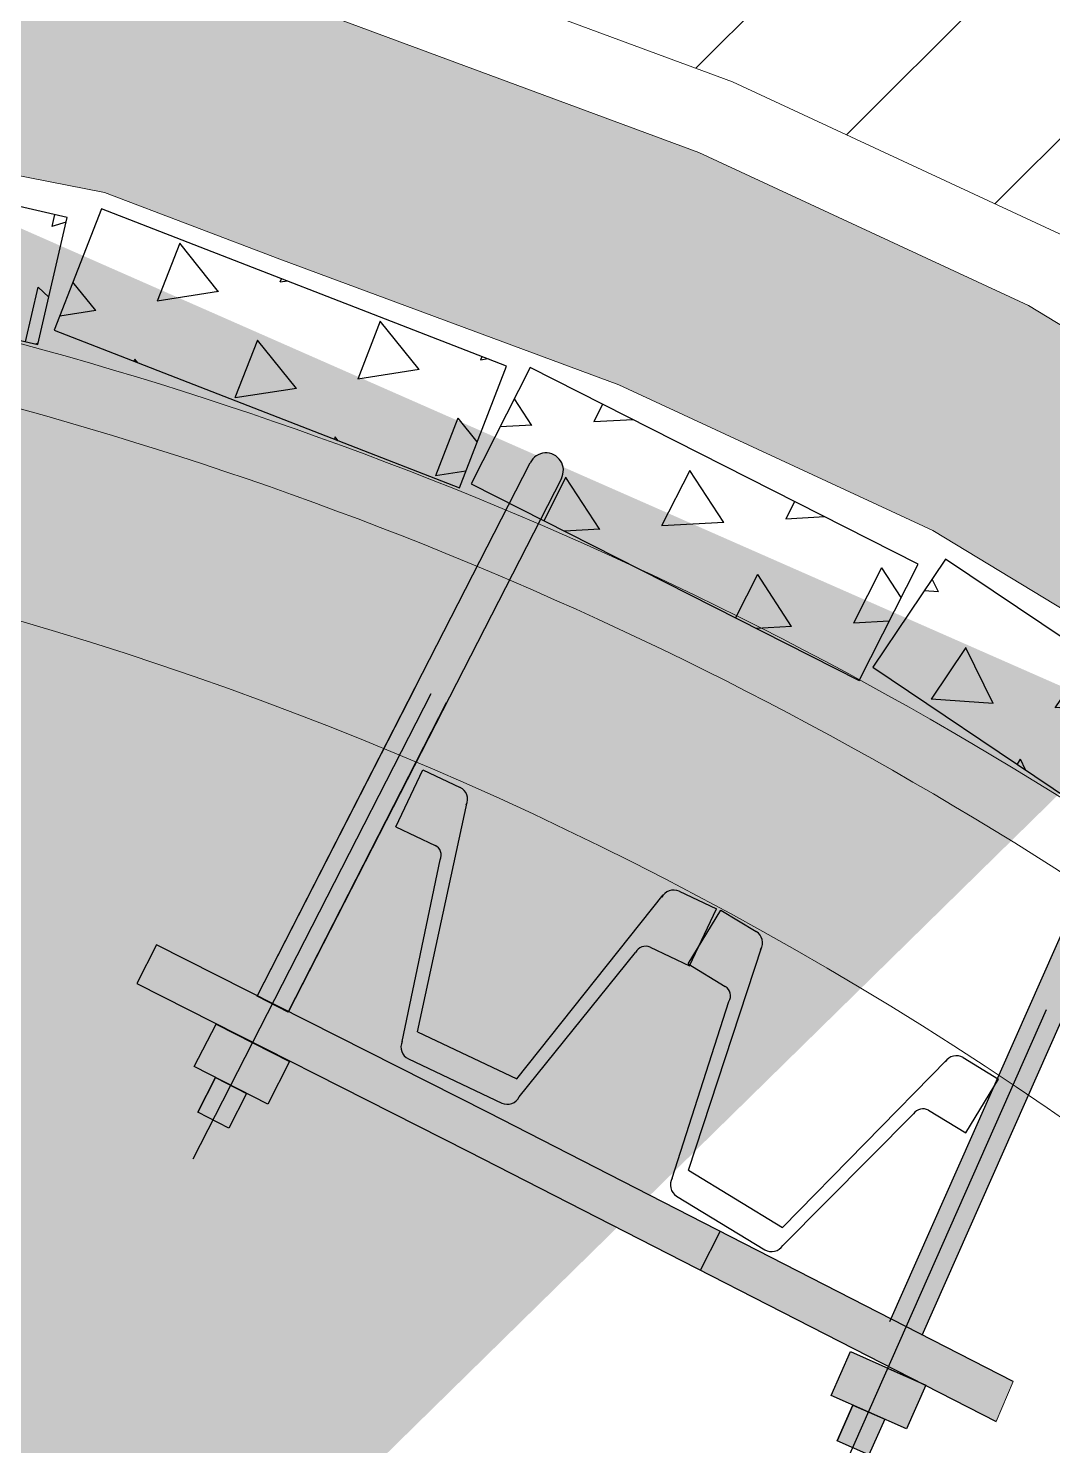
# Model space of a CAD drawing. Header units: millimetres. Extents: x -46762 to 217101, y -107409 to 31524.
# Drawn here: x 117664 to 118135, y -81734 to -81082 of the extents above; entities that cross this region are included whole.
import ezdxf

# ---------------------------------------------------------------- set-up
doc = ezdxf.new("R2010")
doc.units = ezdxf.units.MM

# ---------------------------------------------------------------- blocks, each defined once
blk = doc.blocks.new('затяж')
h = blk.add_hatch()
h.set_pattern_fill('TRIANG', scale=6, style=0)
h.set_pattern_definition([(59.99999999999999, (-60928.14965484699, 7032.150187674619), (-28.5749897581405, 49.49334591314033), [28.575, -28.575]), (120, (-60928.14965484699, 7032.150187674619), (-57.14998975814051, 5.913140350699564e-06), [28.57499999999999, -28.57499999999999]), (0, (-60942.43715484699, 7056.896887674618), (28.575, 49.49334), [28.575, -28.575])])
h.paths.add_polyline_path([(59094.13031474774, -5736.145065864868), (59094.13031474774, -5936.145065864868), (59034.13031474774, -5936.145065864868), (59034.13031474774, -5736.145065864868)])
at = {"color": 7}
blk.add_lwpolyline([(59094.13031474774, -5736.145065864868), (59094.13031474774, -5936.145065864868), (59034.13031474774, -5936.145065864868), (59034.13031474774, -5736.145065864868), (59094.13031474774, -5736.145065864868)], dxfattribs=at)
blk = doc.blocks.new('СВПУСИЛ')
for p, q in [((92889.34829006574, -42718.48972523742), (92841.87090192134, -42717.02425091516)), ((92835.68864560979, -42722.83628213483), (92813.13744283852, -42805.17972907244)), ((92895.1603212854, -42724.67198154904), (92912.59007695144, -42808.24951212644)), ((92839.92056259899, -42729.97024166628), (92812.07433528174, -42834.5254429917)), ((92890.49647502229, -42731.53135747064), (92839.92056259899, -42729.97024166628)), ((92890.49647502229, -42731.53135747064), (92911.8412693842, -42837.60492747583)), ((92807.98556257886, -42810.02308842212), (92787.99508336019, -42809.40604660222)), ((92937.42391551984, -42814.01843420598), (92917.43343630117, -42813.40139238608)), ((92806.09132797911, -42838.97843119822), (92787.10037272134, -42838.39224146931)), ((92936.52920488098, -42843.00462907307), (92917.5382496232, -42842.41843934415))]:
    blk.add_line(p, q)
at = {"color": 7}
for p, q in [((92787.99508336019, -42809.40604660222), (92787.10037272134, -42838.39224146931)), ((92937.42391551984, -42814.01843420598), (92936.52920488098, -42843.00462907307))]:
    blk.add_line(p, q, dxfattribs=at)
for centre, radius, start, end in [((92841.68578937539, -42723.02139468079), 5.999999999999999, 88.23202484565921, 178.2320248464925), ((92889.16317751977, -42724.48686900306), 5.999999999999999, 358.2320248464926, 88.23202484565921), ((92808.13982303382, -42805.02546861746), 4.999999999999999, 268.2320248456592, 358.2320248464926), ((92917.58769675612, -42808.40377258141), 4.999999999999999, 178.2320248464925, 268.2320248456592), ((92806.27644052506, -42832.98128743262), 5.999999999999999, 268.2320248456592, 358.2320248464926), ((92917.7233621692, -42836.42129557856), 5.999999999999999, 178.2320248464925, 268.2320248456592)]:
    blk.add_arc(centre, radius, start, end)

msp = doc.modelspace()

# ---------------------------------------------------------------- hatches: boundary and pattern name
at = {"lineweight": 0}
h = msp.add_hatch(dxfattribs=at)
h.set_pattern_fill('JIS_WOOD', scale=100, style=0)
h.set_pattern_definition([(45, (56195.76325502712, -78375.66156037094), (-49.99999991609842, 49.99999991609842), [])])
h.paths.add_polyline_path([(118750.6534083098, -81733.63051899284), (118752.1618696954, -81757.50101246405), (118077.335959124, -81633.52145728393), (118184.405920295, -81270.61903828377), (118348.9813645023, -81329.78546330356), (118383.5420986236, -81335.45342536186), (118372.1248235221, -81325.65490655105), (118334.618646199, -81299.10318880039), (118229.9147656879, -81231.94271745006), (118142.4009282779, -81178.8389361423), (117987.6888113358, -81106.9927861756), (117820.7092073889, -81045.19923232532), (117734.1855293716, -81012.36040587178), (117539.233634408, -80974.04849931048), (117477.9002337936, -80960.91303789034), (117359.155455072, -80946.11320959349), (117240.9472528315, -80936.14014898124), (117198.29455133, -80935.2611904023), (117155.6418498286, -80936.14014898124), (117037.4336475881, -80946.11320959349), (116918.6888688665, -80960.91303789034), (116857.355468252, -80974.04849931048), (116662.4035732884, -81012.36040587178), (116575.8798952712, -81045.19923232532), (116408.9002913243, -81106.9927861756), (116254.1881743822, -81178.8389361423), (116166.6743369722, -81231.94271745006), (116061.9704564611, -81299.10318880039), (116024.464279138, -81325.65490655105), (115880.6917520873, -81449.04317549116), (115850.9996498785, -81453.72850830093), (115825.9955316629, -81477.15690138275), (115813.4934725552, -81508.3942977497), (115669.3123174432, -81659.68569639859), (115676.0019449586, -81697.57122349617), (115575.6598376048, -81817.91432004538), (115459.709175726, -81982.82842152915), (115350.4481413626, -82165.57127079318), (115267.9444643723, -82352.77156635729), (115202.6884649063, -82512.57326395431), (115141.0438384059, -82705.35211062092), (115089.3423026176, -82975.64003515246), (115063.5134358043, -83309.66563790185), (115063.5134358043, -84314.96154953045), (119333.0756668558, -84314.96154953045), (119333.0756668558, -83309.66563790185), (119307.2468000424, -82975.64003515246), (119255.5452642542, -82705.35211062092), (119193.9006377538, -82512.57326395431), (119128.6446382878, -82352.77156635729), (119046.1409612974, -82165.57127079318), (118936.8799269341, -81982.82842152915), (118820.9292650552, -81817.91432004538)])
h.paths.add_polyline_path([(119046.055732599, -84632.19402997571), (119653.2928341847, -84503.1217995442), (119653.2928341847, -84183.14922473943), (119333.0756668558, -84251.21348481457), (119333.0756668558, -83309.66563790193), (119307.2468000425, -82975.64003515255), (119255.5452642542, -82705.35211062092), (119193.9006377537, -82512.57326395423), (119128.6446382877, -82352.77156635743), (119046.1409612975, -82165.5712707933), (118936.8799269341, -81982.82842152918), (118820.9292650552, -81817.91432004535), (118750.6534083098, -81733.63051899281), (118752.1618696954, -81757.50101246405), (118077.335959124, -81633.52145728393), (118184.405920295, -81270.61903828377), (118348.9813645024, -81329.78546330356), (118383.5420986236, -81335.45342536186), (118372.1248235221, -81325.654906551), (118362.1478556018, -81318.59191972773), (118440.5054303993, -81331.44256576359), (118620.1096206667, -81151.16524599178), (118698.3943887555, -81164.06508823665), (118548.1993643509, -81035.16491207042), (118505.0672604293, -81004.63043665717), (118384.6577978416, -80927.3958946043), (118284.01688482, -80866.32654610038), (118106.0979503366, -80783.70347363866), (117914.0714057977, -80712.64088671084), (117814.5691760779, -80674.87623628927), (117590.3744968697, -80630.81754374379), (117519.8410861631, -80615.71176311062), (117383.2845906333, -80598.69196056924), (117247.3451580567, -80587.22294086516), (117198.29455133, -80586.21213849938), (117149.2439446033, -80587.22294086516), (117013.3045120268, -80598.69196056924), (116876.7480164969, -80615.71176311062), (116806.2146057904, -80630.81754374379), (116582.0199265822, -80674.87623628927), (116482.5176968624, -80712.64088671084), (116290.4911523234, -80783.70347363866), (116112.57221784, -80866.32654610038), (116011.9313048185, -80927.3958946043), (115891.5218422308, -81004.63043665717), (115848.3897383091, -81035.16491207042), (115683.0513322009, -81177.06142135155), (115648.9054146608, -81182.44955408279), (115620.1506787129, -81209.39220612688), (115605.773310739, -81245.31521194888), (115439.9649823601, -81419.30032039511), (115447.6580540029, -81462.86867655731), (115332.2646305461, -81601.26323758891), (115198.9213693854, -81790.91445429524), (115073.2711798675, -82001.0687309489), (114978.3919513286, -82216.34907084762), (114903.3475519427, -82400.12102308418), (114832.4562314673, -82621.81669675079), (114772.9994653108, -82932.64780996206), (114743.2962684754, -83316.77725312386), (114743.2962684754, -84632.19402997571)])
at = {"lineweight": 15}
h = msp.add_hatch(dxfattribs=at)
h.set_pattern_fill('GRAVEL', scale=10, style=0)
h.set_pattern_definition([(228.0128, (24572.1670675493, -38712.40461960947), (-2032.001726589601, -2286.002808951258), [34.1721, -3383.05]), (184.9697, (24549.3070675493, -38737.80461960947), (3048.004930617913, 253.9982075387458), [58.6405, -5805.4]), (132.5104, (24490.8870675493, -38742.88461960947), (2539.998151833169, -2794.002729246041), [41.34819999999999, -4093.47]), (267.2737, (24391.8270675493, -38806.38461960947), (253.9988970828173, 5079.998365336643), [53.40049999999999, -5286.639999999999]), (292.8337, (24389.2870675493, -38859.72461960947), (-1270.003605550191, 3048.001733005111), [52.3634, -5183.98]), (357.2737, (24409.6070675493, -38907.98461960947), (-5079.998365336643, 253.9988970828175), [53.40049999999999, -5286.639999999999]), (37.6942, (24462.9470675493, -38910.52461960947), (-3302.002086123993, -2539.997735698489), [70.61939999999998, -6991.310000000001]), (72.2553, (24518.8270675493, -38867.34461960947), (1778.00355654672, 5588.00162060364), [66.672, -6600.53]), (121.4296, (24539.1470675493, -38803.84461960947), (-2032.000523526448, 3301.996115997269), [53.5813, -5304.55]), (175.2364, (24511.2070675493, -38758.12461960947), (2793.997805305446, -253.9976162721156), [61.17129999999998, -2997.389999999999]), (222.3974, (24450.2470675493, -38753.04461960947), (-3048.000091723971, -2793.996365063697), [79.1078, -7831.68]), (138.8141, (24643.2870675493, -38808.92461960948), (-1777.998867422474, 1523.997655712401), [27.0005, -2673.06]), (171.4692, (24622.9670675493, -38791.14461960948), (3301.99495955914, -508.0012800045699), [51.36819999999997, -5085.459999999997]), (225, (24572.1670675493, -38783.52461960947), (-5.329070518200751e-14, -253.9998268700197), [35.9209, -323.289]), (203.1986, (24554.3870675493, -38753.04461960947), (1270.004282559083, 508.0022274306265), [19.3441, -1915.06]), (291.8014, (24536.6070675493, -38760.66461960947), (-254.0001781894509, 762.0004908731864), [27.3566, -1340.48]), (30.9638, (24546.7670675493, -38786.06461960947), (761.9991954808227, 508.0003958660552), [44.43199999999998, -1436.629999999999]), (161.5651, (24584.8670675493, -38763.20461960947), (508.0002318180981, -253.9996222465077), [32.1287, -771.0899999999999]), (16.38950000000001, (24389.2870675493, -38760.66461960947), (2540.001401396935, 761.9984149967804), [45.00880000000001, -4455.88]), (70.3462, (24432.4670675493, -38747.96461960947), (-1015.997168867651, -2793.9960488545), [37.7599, -3738.219999999999]), (293.1986, (24584.8670675493, -38712.40461960947), (-508.0022274306264, 1270.004282559083), [38.688, -1895.72]), (343.6105, (24600.1070675493, -38747.96461960947), (-2540.001401396935, 761.9984149967811), [45.00879999999999, -4455.879999999997]), (339.444, (24389.2870675493, -38918.14461960948), (-1270.001576425591, 507.9993836050138), [43.4035, -2126.77]), (294.7751, (24429.9270675493, -38933.38461960947), (-1269.997040362684, 2793.998702615667), [36.36719999999998, -3600.359999999999]), (66.80140000000002, (24587.4070675493, -38966.40461960947), (508.0022274306268, 1270.004282559083), [38.688, -1895.72]), (17.35400000000001, (24602.6470675493, -38930.84461960947), (-3302.000178185996, -1015.998467560563), [42.57829999999999, -4215.239999999999]), (69.444, (24462.9470675493, -38966.40461960947), (-507.9993836050144, -1270.001576425591), [21.7018, -2148.48]), (101.3099, (24572.1670675493, -38966.40461960947), (-253.9987462887348, 1015.996746090262), [12.9515, -1282.2]), (165.9638, (24569.6270675493, -38953.70461960947), (762.0005354697173, -253.9995604123641), [52.3634, -994.905]), (186.0090000000001, (24518.8270675493, -38941.00461960947), (2539.996254442795, 253.9994068547858), [48.5267, -4804.139999999999]), (303.6901, (24546.7670675493, -38808.92461960948), (-254.0000871307233, 507.999509923184), [36.6324, -879.178]), (353.1572, (24567.0870675493, -38839.40461960947), (4318.001785664343, -508.002275165484), [63.95569999999999, -6331.599999999999]), (60.94540000000001, (24630.5870675493, -38847.02461960947), (-1015.997636582909, -1777.995761083413), [26.1508, -2588.94]), (90, (24643.2870675493, -38824.16461960947), (-254, 254), [15.24, -238.76]), (120.2564, (24513.7470675493, -38933.38461960947), (1015.997846683611, -1777.999103247756), [35.2867, -3493.39]), (48.01279999999999, (24495.9670675493, -38902.90461960947), (2032.001726589601, 2286.002808951258), [68.3443, -3348.88]), (0, (24541.6870675493, -38852.10461960947), (254, 254), [66.04, -187.96]), (325.3048, (24607.7270675493, -38852.10461960947), (-2539.995599095369, 1778.000169048476), [40.161, -3975.93]), (254.0546, (24640.7470675493, -38874.96461960947), (-254.0006479701474, -1016.002420320363), [36.9829, -1812.17]), (207.646, (24630.5870675493, -38910.52461960947), (-4825.998304902272, -2540.001597472339), [60.2145, -5961.25]), (175.4261, (24577.2470675493, -38938.46461960947), (-3302.000760474751, 253.9987711219462), [63.70289999999998, -6306.579999999997]), (175.4261, (24577.2470675493, -38938.46461960947), (-3302.000760474751, 253.9987711219462), [63.70289999999998, -6306.579999999997])])
edge = h.paths.add_edge_path()
edge.add_line((115105.3718890499, -84311.79409992907), (115105.3718890499, -83298.93695769808))
edge.add_line((115105.3718890499, -83298.93695769808), (115130.6943074944, -82971.46087657123))
edge.add_line((115130.6943074944, -82971.46087657123), (115181.3820876789, -82706.4727152658))
edge.add_line((115181.3820876789, -82706.4727152658), (115241.8179960127, -82517.47384598482))
edge.add_line((115241.8179960127, -82517.47384598482), (115305.7944660774, -82360.80551500733))
edge.add_line((115305.7944660774, -82360.80551500733), (115386.680423911, -82177.27581347391))
edge.add_line((115386.680423911, -82177.27581347391), (115493.7990850516, -81998.1161573327))
edge.add_line((115493.7990850516, -81998.11615733268), (115607.4762045406, -81836.43566568193))
edge.add_line((115607.4762045406, -81836.43566568193), (115705.8508195933, -81718.4522376925))
edge.add_line((115705.8508195933, -81718.4522376925), (115699.2923612449, -81681.30956406743))
edge.add_line((115699.2923612449, -81681.30956406743), (115840.6464348841, -81532.98466343127))
edge.add_line((115840.6464348841, -81532.98466343127), (115852.903355578, -81502.35976503229))
edge.add_line((115852.903355578, -81502.35976503229), (115877.4171969658, -81479.39075220698))
edge.add_line((115877.4171969658, -81479.39075220698), (115906.527101092, -81474.79728866799))
edge.add_line((115906.527101092, -81474.79728866799), (116047.4805589849, -81353.82839755024))
edge.add_line((116047.4805589849, -81353.82839755024), (116084.2513210664, -81327.79730171626))
edge.add_line((116084.2513210664, -81327.79730171626), (116186.9021843126, -81261.95370235319))
edge.add_line((116186.9021843126, -81261.95370235319), (116272.7000641263, -81209.8911716593))
edge.add_line((116272.7000641263, -81209.8911716593), (116424.3786101479, -81139.45376973116))
edge.add_line((116424.3786101479, -81139.45376973116), (116588.0841042135, -81078.87185419168))
edge.add_line((116588.0841042135, -81078.87185419168), (116672.9112395245, -81046.67692629604))
edge.add_line((116672.9112395245, -81046.67692629604), (116864.0405483124, -81009.1162335889))
edge.add_line((116864.0405483124, -81009.1162335889), (116924.1713332285, -80996.23833023582))
edge.add_line((116924.1713332285, -80996.23833023582), (117040.5877829556, -80981.72869465066))
edge.add_line((117040.5877829556, -80981.72869465066), (117156.478177309, -80971.95118424651))
edge.add_line((117156.478177309, -80971.95118424651), (117198.29455133, -80971.08946014951))
edge.add_line((115205.034872968, -84311.79409992907), (115205.034872968, -83302.93400989228))
edge.add_line((115205.034872968, -83302.93400989228), (115229.1514619627, -82991.05202786671))
edge.add_line((115229.1514619627, -82991.05202786671), (115277.4255383289, -82738.68235043297))
edge.add_line((115277.4255383289, -82738.68235043297), (115334.9835462659, -82558.68342730822))
edge.add_line((115334.9835462659, -82558.68342730822), (115395.913517756, -82409.47549304395))
edge.add_line((115395.913517756, -82409.47549304395), (115472.9477633119, -82234.68530110735))
edge.add_line((115472.9477633119, -82234.68530110735), (115574.9655358267, -82064.05705716333))
edge.add_line((115574.9655358267, -82064.05705716333), (115683.2294591496, -81910.07563654357))
edge.add_line((115683.2294591496, -81910.07563654357), (115776.9195687236, -81797.71046702983))
edge.add_line((115776.9195687236, -81797.71046702983), (115770.6734179156, -81762.33649214881))
edge.add_line((115770.6734179156, -81762.33649214881), (115905.2963451911, -81621.07468201913))
edge.add_line((115905.2963451911, -81621.07468201913), (115916.9696029947, -81591.90811211534))
edge.add_line((115916.9696029947, -81591.90811211534), (115940.3161186022, -81570.03286180552))
edge.add_line((115940.3161186022, -81570.03286180552), (115968.0398368177, -81565.65813462553))
edge.add_line((115968.0398368177, -81565.65813462553), (116102.281225287, -81450.44966689433))
edge.add_line((116102.281225287, -81450.44966689433), (116137.300998698, -81425.65814705245))
edge.add_line((116137.300998698, -81425.65814705245), (116235.0637255991, -81362.94995718286))
edge.add_line((116235.0637255991, -81362.94995718286), (116316.7759920884, -81313.36659461726))
edge.add_line((116316.7759920884, -81313.36659461726), (116461.2317502042, -81246.2833546857))
edge.add_line((116461.2317502042, -81246.2833546857), (116617.1417445524, -81188.58629226714))
edge.add_line((116617.1417445524, -81188.58629226714), (116697.9294924677, -81157.92445617606))
edge.add_line((116697.9294924677, -81157.92445617606), (116879.957405599, -81122.15236788354))
edge.add_line((116879.957405599, -81122.15236788354), (116937.2248198048, -81109.88769802346))
edge.add_line((116937.2248198048, -81109.88769802346), (117048.0976290687, -81096.06899746618))
edge.add_line((117048.0976290687, -81096.06899746618), (117158.4694332147, -81086.75708279555))
edge.add_line((117158.4694332147, -81086.75708279555), (117198.29455133, -81085.93639317935))
edge.add_line((115105.3718890499, -84311.79409992907), (115205.034872968, -84311.79409992907))
edge.add_line((118272.6618777742, -81302.34788772358), (118209.6869183475, -81261.95370235319))
edge.add_line((118209.6869183475, -81261.95370235319), (118123.8890385338, -81209.8911716593))
edge.add_line((118123.8890385338, -81209.8911716593), (117972.2104925121, -81139.45376973116))
edge.add_line((117972.2104925121, -81139.45376973116), (117808.5049984465, -81078.87185419168))
edge.add_line((117808.5049984465, -81078.87185419168), (117723.6778631355, -81046.67692629604))
edge.add_line((117723.6778631355, -81046.67692629604), (117532.5485543477, -81009.1162335889))
edge.add_line((117532.5485543477, -81009.1162335889), (117472.4177694316, -80996.23833023582))
edge.add_line((117472.4177694316, -80996.23833023582), (117356.0013197045, -80981.72869465066))
edge.add_line((117356.0013197045, -80981.72869465066), (117240.1109253511, -80971.95118424651))
edge.add_line((117240.1109253511, -80971.95118424651), (117198.29455133, -80971.08946014951))
edge.add_line((118301.3469224753, -81456.49070691763), (118294.3078773731, -81450.44966689433))
edge.add_line((118294.3078773731, -81450.44966689433), (118259.2881039621, -81425.65814705245))
edge.add_line((118259.2881039621, -81425.65814705245), (118161.525377061, -81362.94995718286))
edge.add_line((118161.525377061, -81362.94995718286), (118079.8131105717, -81313.36659461726))
edge.add_line((118079.8131105717, -81313.36659461726), (117935.3573524558, -81246.2833546857))
edge.add_line((117935.3573524558, -81246.2833546857), (117779.4473581077, -81188.58629226714))
edge.add_line((117779.4473581077, -81188.58629226714), (117698.6596101924, -81157.92445617606))
edge.add_line((117698.6596101924, -81157.92445617606), (117516.6316970611, -81122.15236788354))
edge.add_line((117516.6316970611, -81122.15236788354), (117459.3642828553, -81109.88769802346))
edge.add_line((117459.3642828553, -81109.88769802346), (117348.4914735914, -81096.06899746618))
edge.add_line((117348.4914735914, -81096.06899746618), (117238.1196694453, -81086.75708279555))
edge.add_line((117238.1196694453, -81086.75708279555), (117198.29455133, -81085.93639317935))
edge.add_line((118178.6439295439, -81375.19622277323), (118368.5959032119, -81443.4857495706))
edge.add_line((118368.5959032119, -81443.4857495706), (118950.3521756387, -81538.89380623167))
edge.add_line((118950.3521756387, -81538.89380623167), (118983.6967300038, -81556.53672028967))
edge.add_line((118983.6967300038, -81556.53672028967), (120137.975414228, -81317.9221666638))
edge.add_line((118272.6618777742, -81302.34788772358), (118348.9813645023, -81329.78546330356))
edge.add_line((118348.9813645023, -81329.78546330356), (118930.7376369291, -81425.19351996464))
edge.add_line((118930.7376369291, -81425.19351996464), (118964.0821912943, -81442.83643402264))
edge.add_line((118964.0821912943, -81442.83643402264), (120094.5353447346, -81209.14713672403))
edge.add_line((120094.5353447346, -81209.14713672403), (120118.5114395527, -81321.94579431319))
h = msp.add_hatch(color=9)
edge = h.paths.add_edge_path()
edge.add_line((117908.8907379812, -81289.42803668267), (117783.2109862302, -81534.91140423968))
edge.add_line((117783.2109862302, -81534.91140423968), (117768.9689830524, -81527.61994721903))
edge.add_line((117768.9689830524, -81527.61994721903), (117894.6106824073, -81282.21090532091))
edge.add_arc((117901.8270383718, -81285.6684455371), 8.00189838437035, -28.0237424463362, 154.3997303602534, ccw=False)
h = msp.add_hatch(color=9)
edge = h.paths.add_edge_path()
edge.add_line((118186.3307138679, -81431.6035539498), (118074.6727858863, -81683.77411302876))
edge.add_line((118074.6727858863, -81683.77411302876), (118060.0428175121, -81677.29614842788))
edge.add_line((118060.0428175121, -81677.29614842788), (118171.6669385229, -81425.20193970673))
edge.add_arc((118179.0665294869, -81428.24766315412), 8.00189838437035, -24.795881545933582, 157.627591260655, ccw=False)
for points in [[(117875.2226791037, -81581.1845041179), (117722.6824727246, -81503.92271190195), (117713.5681514488, -81521.7252158742), (117866.1083578279, -81598.98700809013), (117972.9233816613, -81653.67293574491), (117982.0377029371, -81635.87043177267)], [(117783.8880421391, -81557.7267849136), (117773.8622887357, -81577.30953928307), (117740.0375311885, -81559.99232885907), (117750.0632845919, -81540.4095744896)], [(117749.8289083732, -81565.00520556075), (117764.070911551, -81572.29666258137), (117755.8680224028, -81588.31891615641), (117741.626019225, -81581.02745913576)], [(118076.6334333925, -81706.5151741596), (118067.7262320662, -81726.63138067411), (118032.9800571776, -81711.24621474702), (118041.8872585038, -81691.1300082325)], [(118043.0381604348, -81715.6998154101), (118057.668128809, -81722.177780011), (118050.380418633, -81738.63649443196), (118035.7504502588, -81732.15852983107)]]:
    msp.add_hatch(color=9).paths.add_polyline_path(points)
msp.add_hatch(color=9, dxfattribs=at).paths.add_polyline_path([(117982.0377029371, -81635.87043177267), (117972.9233816613, -81653.67293574491), (118109.0038110942, -81723.34182924067), (118116.8055035076, -81704.8673006371)])

# ---------------------------------------------------------------- linework, layer by layer
at = {"color": 7}
for p, q in [((117739.4697599681, -81602.42449865455), (117849.0652486522, -81388.35764017804)), ((117768.9689830524, -81527.61994721903), (117841.8835532587, -81385.19991544113)), ((117783.2109862302, -81534.91140423968), (117856.1255564365, -81392.49137246175)), ((118060.0428175121, -81677.29614842788), (118171.6669385229, -81425.20193970673)), ((118186.3307138679, -81431.6035539498), (118074.6727858863, -81683.77411302876)), ((117722.6824727246, -81503.92271190195), (117713.5681514488, -81521.7252158742)), ((117875.2226791037, -81581.1845041179), (117722.6824727246, -81503.92271190195)), ((117713.5681514488, -81521.7252158742), (117866.1083578279, -81598.98700809013)), ((118034.8024151056, -81753.64303549213), (118132.1705671913, -81533.74479994367)), ((117749.8289083732, -81565.00520556075), (117741.626019225, -81581.02745913576)), ((117764.070911551, -81572.29666258137), (117755.8680224028, -81588.31891615641)), ((118116.8055035076, -81704.8673006371), (117875.2226791037, -81581.1845041179)), ((117866.1083578279, -81598.98700809013), (118109.0038110942, -81723.34182924067)), ((117972.9233816613, -81653.67293574491), (117982.0377029371, -81635.87043177267)), ((118043.0381604348, -81715.6998154101), (118035.7504502588, -81732.15852983107)), ((118057.668128809, -81722.177780011), (118050.380418633, -81738.63649443196))]:
    msp.add_line(p, q, dxfattribs=at)
at = {"color": 7, "lineweight": 15}
for p, q in [((118116.8055035076, -81704.8673006371), (117982.0377029371, -81635.87043177267)), ((117972.9233816613, -81653.67293574491), (118109.0038110942, -81723.34182924067)), ((118116.8055035076, -81704.8673006371), (118109.0038110942, -81723.34182924067)), ((118109.0038110942, -81723.34182924067), (118116.8055035076, -81704.8673006371))]:
    msp.add_line(p, q, dxfattribs=at)
at = {"color": 7, "lineweight": 0}
for points in [[(118362.1478556018, -81318.59191972774), (118334.618646199, -81299.10318880039), (118229.9147656879, -81231.94271745006), (118142.4009282779, -81178.8389361423), (117987.6888113358, -81106.9927861756), (117820.7092073889, -81045.19923232532), (117734.1855293716, -81012.36040587178), (117539.233634408, -80974.04849931048), (117477.9002337936, -80960.91303789034), (117359.155455072, -80946.11320959349), (117240.9472528315, -80936.14014898124), (117198.29455133, -80935.2611904023)], [(118272.6618777742, -81302.34788772358), (118209.6869183475, -81261.95370235319), (118123.8890385338, -81209.8911716593), (117972.2104925121, -81139.45376973116), (117808.5049984465, -81078.87185419168), (117723.6778631355, -81046.67692629604), (117532.5485543477, -81009.1162335889), (117472.4177694316, -80996.23833023582), (117356.0013197045, -80981.72869465066), (117240.1109253511, -80971.95118424651), (117198.29455133, -80971.08946014951)], [(118301.3469224753, -81456.49070691763), (118294.3078773731, -81450.44966689433), (118259.2881039621, -81425.65814705245), (118161.525377061, -81362.94995718286), (118079.8131105717, -81313.36659461726), (117935.3573524558, -81246.2833546857), (117779.4473581077, -81188.58629226714), (117698.6596101924, -81157.92445617606), (117516.6316970611, -81122.15236788354), (117459.3642828553, -81109.88769802346), (117348.4914735914, -81096.06899746618), (117238.1196694453, -81086.75708279555), (117198.29455133, -81085.93639317935)]]:
    msp.add_lwpolyline(points, dxfattribs=at)
at = {"color": 7}
for points in [[(117908.8907379812, -81289.42803668267), (117783.2109862302, -81534.91140423968), (117768.9689830524, -81527.61994721903), (117894.6106824073, -81282.21090532091)], [(117766.9756633655, -81549.0681797016), (117783.8880421391, -81557.7267849136), (117773.8622887357, -81577.30953928307), (117740.0375311885, -81559.99232885907), (117750.0632845919, -81540.4095744896), (117783.8880421391, -81557.7267849136)], [(117783.8880421391, -81557.7267849136), (117773.8622887357, -81577.30953928307), (117740.0375311885, -81559.99232885907), (117750.0632845919, -81540.4095744896), (117783.8880421391, -81557.7267849136)], [(117749.8289083732, -81565.00520556075), (117764.070911551, -81572.29666258137), (117755.8680224028, -81588.31891615641), (117741.626019225, -81581.02745913576), (117749.8289083732, -81565.00520556075)], [(118059.2603459481, -81698.82259119605), (118076.6334333925, -81706.5151741596), (118067.7262320662, -81726.63138067411), (118032.9800571776, -81711.24621474702), (118041.8872585038, -81691.1300082325), (118076.6334333925, -81706.5151741596)], [(118076.6334333925, -81706.5151741596), (118067.7262320662, -81726.63138067411), (118032.9800571776, -81711.24621474702), (118041.8872585038, -81691.1300082325), (118076.6334333925, -81706.5151741596)], [(118043.0381604348, -81715.6998154101), (118057.668128809, -81722.177780011), (118050.380418633, -81738.63649443196), (118035.7504502588, -81732.15852983107), (118043.0381604348, -81715.6998154101)]]:
    msp.add_lwpolyline(points, dxfattribs=at)
at = {"color": 7, "lineweight": 15}
for radius, start, end in [(1773, 48.31431862771888, 140.3499999996649), (1744, 48.44108298932121, 140.3499999996649), (1650, 48.88290500395838, 124.0730355664)]:
    msp.add_arc((117198.29455133, -82939.22291081054), radius, start, end, dxfattribs=at)
at = {"color": 7}
msp.add_arc((117901.8270383718, -81285.6684455371), 8.00189838437035, 331.97625755378, 154.3997303603059, dxfattribs=at)

# ---------------------------------------------------------------- block references
at = {"color": 7, "lineweight": 15, "xscale": -1}
for p, rotation in [((125168.0187690667, -22311.76821529933), 77.00910032863806), ((133738.4907120488, -24063.5335663678), 68.75891754178663), ((139452.0754904347, -25982.60684205241), 63.13744271597607), ((146262.332251712, -29134.4478317335), 56.08715544898646)]:
    msp.add_blockref('затяж', p, dxfattribs=dict(at, rotation=rotation))
at = {"color": 5, "lineweight": 15}
for p, rotation in [((185866.8305807883, -157881.0934261642), 156.4076966305512), ((177667.0827690488, -164617.1008262126), 150.4267787754871)]:
    msp.add_blockref('СВПУСИЛ', p, dxfattribs=dict(at, rotation=rotation))

doc.saveas('drawing.dxf')
